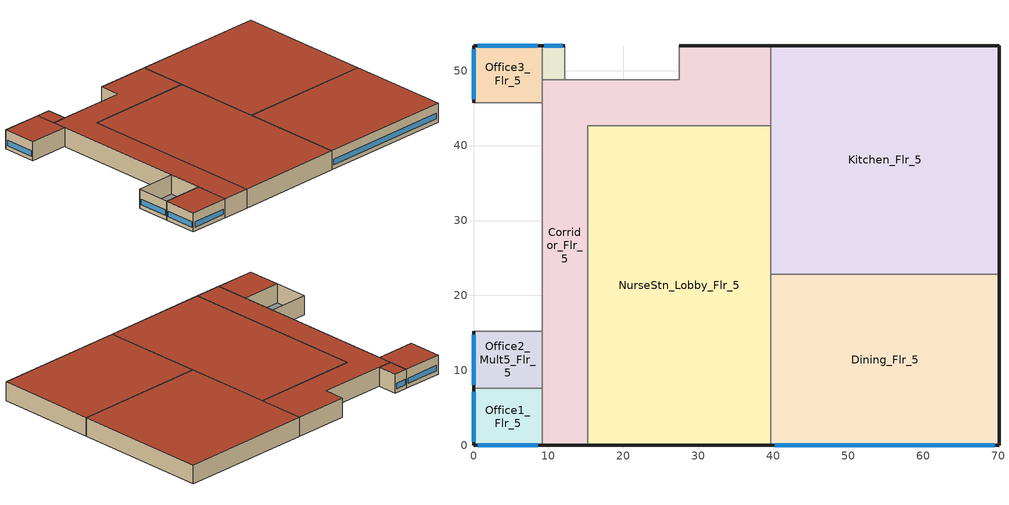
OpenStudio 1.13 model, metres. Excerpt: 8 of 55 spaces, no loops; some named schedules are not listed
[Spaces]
Corridor_Flr_5
 floor adiabatic (Floor Adiabatic construction): 39.62,53.34 39.62,42.67 15.24,42.67 15.24,0 9.14,0 9.14,48.77 27.43,48.77 27.43,53.34 z17.07
 wall outside: 9.14,0 15.24,0 / 39.62,53.34 27.43,53.34 z17.07:21.34
 wall to Kitchen_Flr_5: 39.62,42.67 39.62,53.34 z17.07:21.34
 wall adiabatic (Wall Adiabatic construction): 27.43,53.34 27.43,48.77 9.14,48.77 9.14,0 z17.07:21.34
 wall to NurseStn_Lobby_Flr_5: 15.24,0 15.24,42.67 39.62,42.67 z17.07:21.34
 roof outside: 15.24,0 15.24,42.67 39.62,42.67 39.62,53.34 27.43,53.34 27.43,48.77 9.14,48.77 9.14,0 z21.34
Kitchen_Flr_5
 floor adiabatic (Floor Adiabatic construction): 70.1,53.34 70.1,22.86 39.62,22.86 39.62,53.34 z17.07
 wall outside: 70.1,22.86 70.1,53.34 39.62,53.34 z17.07:21.34
 wall to NurseStn_Lobby_Flr_5: 39.62,42.67 39.62,22.86 z17.07:21.34
 wall to Dining_Flr_5: 39.62,22.86 70.1,22.86 z17.07:21.34
 roof outside: 70.1,22.86 70.1,53.34 39.62,53.34 39.62,22.86 z21.34
NurseStn_Lobby_Flr_5
 floor adiabatic (Floor Adiabatic construction): 39.62,42.67 39.62,0 15.24,0 15.24,42.67 z17.07
 wall outside: 15.24,0 39.62,0 z17.07:21.34
 wall to Dining_Flr_5: 39.62,0 39.62,22.86 z17.07:21.34
 roof outside: 39.62,0 39.62,42.67 15.24,42.67 15.24,0 z21.34
Office1_Flr_5
 floor adiabatic (Floor Adiabatic construction): 9.14,7.62 9.14,0 0,0 0,7.62 z17.07
 wall outside: 0,7.62 0,0 9.14,0 z17.07:21.34
 wall to Office2_Mult5_Flr_5: 9.14,7.62 0,7.62 z17.07:21.34
 wall adiabatic (Wall Adiabatic construction): 9.14,0 9.14,7.62 z17.07:21.34
 window: 0,7.16 0,0.46 / 0.55,0 8.6,0 z17.98:19.2
 roof outside: 9.14,0 9.14,7.62 0,7.62 0,0 z21.34
Office4_Mult6_Flr_5
 floor adiabatic (Floor Adiabatic construction): 12.19,53.34 12.19,48.77 9.14,48.77 9.14,53.34 z17.07
 wall outside: 12.19,53.34 9.14,53.34 z17.07:21.34
 wall adiabatic (Wall Adiabatic construction): 9.14,53.34 9.14,48.77 12.19,48.77 12.19,53.34 z17.07:21.34
 window: 11.88,53.34 9.45,53.34 z17.98:19.2
 roof outside: 12.19,48.77 12.19,53.34 9.14,53.34 9.14,48.77 z21.34
Office3_Flr_5
 floor adiabatic (Floor Adiabatic construction): 9.14,53.34 9.14,45.72 0,45.72 0,53.34 z17.07
 wall outside: 9.14,53.34 0,53.34 0,45.72 z17.07:21.34
 wall adiabatic (Wall Adiabatic construction): 0,45.72 9.14,45.72 9.14,53.34 z17.07:21.34
 window: 0,52.88 0,46.18 / 8.6,53.34 0.55,53.34 z17.98:19.2
 roof outside: 9.14,45.72 9.14,53.34 0,53.34 0,45.72 z21.34
Office2_Mult5_Flr_5
 floor adiabatic (Floor Adiabatic construction): 9.14,15.24 9.14,7.62 0,7.62 0,15.24 z17.07
 wall outside: 0,15.24 0,7.62 z17.07:21.34
 wall adiabatic (Wall Adiabatic construction): 9.14,7.62 9.14,15.24 0,15.24 z17.07:21.34
 window: 0,14.78 0,8.08 z17.98:19.2
Dining_Flr_5
 floor adiabatic (Floor Adiabatic construction): 70.1,22.86 70.1,0 39.62,0 39.62,22.86 z17.07
 wall outside: 39.62,0 70.1,0 70.1,22.86 z17.07:21.34
 window: 40.2,0 69.53,0 z17.98:19.2
 roof outside: 70.1,0 70.1,22.86 39.62,22.86 39.62,0 z21.34
[ClimateZones]
Climate Zone Institution Name 1=ASHRAE; Climate Zone Document Name 1=ANSI/ASHRAE Standard 169; Climate Zone Document Year 1=2006; Climate Zone Value 1=2A; Climate Zone Institution Name 2=CEC; Climate Zone Document Name 2=California Climate Zone Descriptions; Climate Zone Document Year 2=1995
[Building]
90.1-2010-Hospital-ASHRAE 169-2006-2A created: 2016-10-07 15:53:10 -0600: Default Construction Set=90.1-2010 - Hospital - ASHRAE 169-2006-2A; Standards Building Type=Hospital
[Site]
Houston Bush Intercontinental_TX_USA: Latitude {deg}=30; Longitude {deg}=-95.37; Time Zone {hr}=-6; Elevation {m}=29; Terrain=City
[Site:GroundTemperature:BuildingSurface]
19.527, 19.502, 19.536, 19.598, 20.002, 21.64, 22.225, 22.375, 21.449, 20.121, 19.802, 19.633
[Site:WaterMainsTemperature]
Calculation Method=Correlation; Annual Average Outdoor Air Temperature {C}=20.3167; Maximum Difference In Monthly Average Outdoor Air Temperatures {deltaC}=17.8
[SizingPeriod:DesignDay] Barometric Pressure {Pa}=100977; Sky Clearness=0; Rain Indicator=0; Snow Indicator=0; Day of Month=21; Daylight Saving Time Indicator=0; Humidity Indicating Type=Wetbulb; Dry-Bulb Temperature Range Modifier Type=DefaultMultipliers
Name | Maximum Dry-Bulb Temperature {C} | Daily Dry-Bulb Temperature Range {deltaC} | Humidity Indicating Conditions at Maximum Dry-Bulb | Wind Speed {m/s} | Wind Direction {deg} | Month | Day Type | Solar Model Indicator | ASHRAE Taub | ASHRAE Taud
Houston Bush Intercontinental Ann Htg 99.6% Condns DB | -1.6 | 0 | -1.6 | 2.8 | 0 | 1 | WinterDesignDay | ASHRAEClearSky
Houston Bush Intercontinental Ann Clg .4% Condns DB=>MWB | 36 | 10.1 | 24.8 | 3.5 | 170 | 7 | SummerDesignDay | ASHRAETau | 0.499 | 1.97
[Material:NoMass] Thermal Absorptance=0.9; Solar Absorptance=0.7
Name | Roughness | Thermal Resistance {m2-K/W} | Visible Absorptance
CP02 CARPET PAD | VeryRough | 0.21648 | 0.8
Nonres_Floor_Insulation | MediumSmooth | 2.88292 | 0.7
Typical Insulation R-6.78 | Smooth | 1.19347 | 0.7
Typical Carpet Pad | Smooth | 0.21648 | 0.8
Typical Insulation R-4.23 | Smooth | 0.745657 | 0.7
Typical Insulation R-19.72 | Smooth | 3.4722 | 0.7
Typical Insulation R-0.58 | Smooth | 0.101875 | 0.7
Typical Insulation R-8.93 | Smooth | 1.57183 | 0.7
[Material]
Name | Roughness | Thickness {m} | Conductivity {W/m-K} | Density {kg/m3} | Specific Heat {J/kg-K} | Thermal Absorptance | Solar Absorptance | Visible Absorptance
100mm Normalweight concrete floor | MediumSmooth | 0.1016 | 2.31 | 2322 | 832
G01 13mm gypsum board | Smooth | 0.0127 | 0.16 | 800 | 1090 | 0.9 | 0.7 | 0.5
4 in. Normalweight Concrete Floor | MediumRough | 0.1016 | 2.31 | 2322 | 832 | 0.9 | 0.7 | 0.7
1IN Stucco | Smooth | 0.0253 | 0.6918 | 1858 | 837 | 0.9 | 0.7 | 0.92
8IN CONCRETE HW RefBldg | Rough | 0.2032 | 1.311 | 2240 | 836.8 | 0.9 | 0.7 | 0.7
1/2IN Gypsum | Smooth | 0.0127 | 0.16 | 784.9 | 830 | 0.9 | 0.4 | 0.4
Roof Membrane - Highly Reflective | VeryRough | 0.0095 | 0.16 | 1121.29 | 1460 | 0.75 | 0.45 | 0.7
Metal Roof Surface; F08 Metal surface | Smooth | 0.0008 | 45.28 | 7824 | 500 | 0.9 | 0.7 | 0.7
6 in. Normalweight Concrete Floor | MediumRough | 0.1524 | 2.31 | 2322 | 832 | 0.9 | 0.7 | 0.7
8 in. Concrete Block Basement Wall | MediumRough | 0.2032 | 1.326 | 1842 | 912 | 0.9 | 0.7 | 0.7
G05 25mm wood | MediumSmooth | 0.0254 | 0.15 | 608 | 1630 | 0.9 | 0.5 | 0.5
Std Wood 6inch | MediumSmooth | 0.15 | 0.12 | 540 | 1210 | 0.9 | 0.7 | 0.7
[Construction]
Floor Adiabatic construction: CP02 CARPET PAD, 100mm Normalweight concrete floor, Nonres_Floor_Insulation
Wall Adiabatic construction; Typical Interior Wall: G01 13mm gypsum board, G01 13mm gypsum board
Typical Insulated Exterior Mass Floor R-9.35: Typical Insulation R-6.78, 4 in. Normalweight Concrete Floor, Typical Carpet Pad
Typical Insulated Exterior Mass Wall R-6.62: 1IN Stucco, 8IN CONCRETE HW RefBldg, Typical Insulation R-4.23, 1/2IN Gypsum
Typical IEAD Roof - Highly Reflective R-20.83: Roof Membrane - Highly Reflective, Typical Insulation R-19.72, Metal Roof Surface
Typical Interior Floor: 100mm Normalweight concrete floor, CP02 CARPET PAD
Typical Interior Ceiling: CP02 CARPET PAD, 100mm Normalweight concrete floor
Typical Insulated Carpeted 6in Slab Floor: 6 in. Normalweight Concrete Floor, Typical Carpet Pad
Typical Insulated Basement Mass Wall: 8 in. Concrete Block Basement Wall
U 0.72 SHGC 0.25 Sgl Ref-B-M Tint 6mm: REF B TINT MID 6MM
Typical Insulated Metal Door R-1.43: F08 Metal surface, Typical Insulation R-0.58
Typical Overhead Door: Typical Insulation R-8.93
U 1.98 SHGC 0.36 Sgl Ref-B-H Clr 6mm: REF B CLEAR HI 6MM
Typical Interior Window: Clear 3mm
Typical Interior Door; Typical Interior Partition: G05 25mm wood
InteriorFurnishings: Std Wood 6inch
[DefaultConstructionSet]
90.1-2010 - Hospital - ASHRAE 169-2006-2A: Default Exterior Surface Constructions=Default Surface Constructions 1; Default Interior Surface Constructions=Default Surface Constructions 2; Default Ground Contact Surface Constructions=Default Surface Constructions 3; Default Exterior SubSurface Constructions=Default Sub Surface Constructions 1; Default Interior SubSurface Constructions=Default Sub Surface Constructions 2; Interior Partition Construction=Typical Interior Partition
[DefaultSurfaceConstructions]
Name | Floor Construction | Wall Construction | Roof Ceiling Construction
Default Surface Constructions 1 | Typical Insulated Exterior Mass Floor R-9.35 | Typical Insulated Exterior Mass Wall R-6.62 | Typical IEAD Roof - Highly Reflective R-20.83
Default Surface Constructions 2 | Typical Interior Floor | Typical Interior Wall | Typical Interior Ceiling
Default Surface Constructions 3 | Typical Insulated Carpeted 6in Slab Floor | Typical Insulated Basement Mass Wall
[DefaultSubSurfaceConstructions]
Name | Fixed Window Construction | Operable Window Construction | Door Construction | Overhead Door Construction | Skylight Construction | Tubular Daylight Dome Construction | Tubular Daylight Diffuser Construction
Default Sub Surface Constructions 1 | U 0.72 SHGC 0.25 Sgl Ref-B-M Tint 6mm | U 0.72 SHGC 0.25 Sgl Ref-B-M Tint 6mm | Typical Insulated Metal Door R-1.43 | Typical Overhead Door | U 1.98 SHGC 0.36 Sgl Ref-B-H Clr 6mm | Typical Interior Window | Typical Interior Window
Default Sub Surface Constructions 2 | Typical Interior Window | Typical Interior Window | Typical Interior Door
[WindowMaterial:Glazing] Optical Data Type=SpectralAverage; Infrared Transmittance at Normal Incidence=0; Front Side Infrared Hemispherical Emissivity=0.84; Conductivity {W/m-K}=0.9; Dirt Correction Factor for Solar and Visible Transmittance=1; Solar Diffusing=No
Name | Thickness {m} | Solar Transmittance at Normal Incidence | Front Side Solar Reflectance at Normal Incidence | Back Side Solar Reflectance at Normal Incidence | Visible Transmittance at Normal Incidence | Front Side Visible Reflectance at Normal Incidence | Back Side Visible Reflectance at Normal Incidence | Back Side Infrared Hemispherical Emissivity
REF B TINT MID 6MM | 0.006 | 0.1 | 0.11 | 0.41 | 0.13 | 0.1 | 0.32 | 0.45
REF B CLEAR HI 6MM | 0.006 | 0.24 | 0.16 | 0.32 | 0.3 | 0.16 | 0.29 | 0.6
Clear 3mm | 0.003 | 0.837 | 0.075 | 0.075 | 0.898 | 0.081 | 0.081 | 0.84
[Space] Part of Total Floor Area=Yes
Name | Space Type | Thermal Zone
Office1_Flr_5 | Hospital Office | Office1_Flr_5 ZN
Corridor_Flr_5 | Hospital Corridor | Corridor_Flr_5 ZN
Kitchen_Flr_5 | Hospital Kitchen | Kitchen_Flr_5 ZN
Office3_Flr_5 | Hospital Office | Office3_Flr_5 ZN
Office2_Mult5_Flr_5 | Hospital Office | Office2_Mult5_Flr_5 ZN
NurseStn_Lobby_Flr_5 | Hospital NurseStn | NurseStn_Lobby_Flr_5 ZN
Office4_Mult6_Flr_5 | Hospital Office | Office4_Mult6_Flr_5 ZN
Dining_Flr_5 | Hospital Dining | Dining_Flr_5 ZN
[SpaceType] Standards Building Type=Hospital
Name | Default Schedule Set | Design Specification Outdoor Air Object | Standards Space Type
Hospital Corridor | Hospital Corridor Schedule Set | Hospital Corridor Ventilation | Corridor
Hospital Dining | Hospital Dining Schedule Set | Hospital Dining Ventilation | Dining
Hospital Kitchen | Hospital Kitchen Schedule Set | Hospital Kitchen Ventilation | Kitchen
Hospital NurseStn | Hospital NurseStn Schedule Set | Hospital NurseStn Ventilation | NurseStn
Hospital Office | Hospital Office Schedule Set | Hospital Office Ventilation | Office
[People:Definition] Number of People Calculation Method=People/Area; Fraction Radiant=0.3
Name | People per Space Floor Area {person/m2}
Hospital Corridor People Definition | 0.0107639
Hospital Dining People Definition | 0.107639
Hospital Kitchen People Definition | 0.0538196
Hospital NurseStn People Definition | 0.014316
Hospital Office People Definition | 0.0753474
[People] Work Efficiency Schedule=Work Efficiency Schedule; Clothing Insulation Schedule=Clothing Schedule; Air Velocity Schedule=Air Velocity Schedule
Name | People Definition | Space or SpaceType
Hospital Corridor People | Hospital Corridor People Definition | Hospital Corridor
Hospital Dining People | Hospital Dining People Definition | Hospital Dining
Hospital Kitchen People | Hospital Kitchen People Definition | Hospital Kitchen
Hospital NurseStn People | Hospital NurseStn People Definition | Hospital NurseStn
Hospital Office People | Hospital Office People Definition | Hospital Office
[Lights:Definition] Design Level Calculation Method=Watts/Area; Fraction Radiant=0.7; Fraction Visible=0.2
Name | Watts per Space Floor Area {W/m2}
Hospital Corridor Lights Definition | 9.57988
Hospital Dining Lights Definition | 6.99654
Hospital Kitchen Lights Definition | 10.6563
Hospital NurseStn Lights Definition | 9.3646
Hospital Office Lights Definition | 10.7639
[Lights]
Name | Lights Definition | Space or SpaceType
Hospital Corridor Lights | Hospital Corridor Lights Definition | Hospital Corridor
Hospital Dining Lights | Hospital Dining Lights Definition | Hospital Dining
Hospital Kitchen Lights | Hospital Kitchen Lights Definition | Hospital Kitchen
Hospital NurseStn Lights | Hospital NurseStn Lights Definition | Hospital NurseStn
Hospital Office Lights | Hospital Office Lights Definition | Hospital Office
[ElectricEquipment:Definition] Design Level Calculation Method=Watts/Area; Fraction Radiant=0.5
Name | Watts per Space Floor Area {W/m2}
Hospital Dining Elec Equip Definition; Hospital Office Elec Equip Definition | 10.7639
Hospital Kitchen Elec Equip Definition | 80.7293
Hospital NurseStn Elec Equip Definition | 11.1945
[ElectricEquipment]
Name | Electric Equipment Definition | Space or SpaceType
Hospital Dining Elec Equip | Hospital Dining Elec Equip Definition | Hospital Dining
Hospital Kitchen Elec Equip | Hospital Kitchen Elec Equip Definition | Hospital Kitchen
Hospital NurseStn Elec Equip | Hospital NurseStn Elec Equip Definition | Hospital NurseStn
Hospital Office Elec Equip | Hospital Office Elec Equip Definition | Hospital Office
[DesignSpecification:OutdoorAir] Outdoor Air Method=Sum
Name | Outdoor Air Flow per Floor Area {m3/s-m2} | Outdoor Air Flow per Person {m3/s-person} | Outdoor Air Flow Rate {m3/s}
Hospital Corridor Ventilation | 0.0003048
Hospital Dining Ventilation | 0.0009144 | 0.00353961
Hospital Kitchen Ventilation | 0 | 0 | 3.398
Hospital NurseStn Ventilation; Hospital Office Ventilation | 0.0003048 | 0.00235974
[DefaultScheduleSet] People Activity Level Schedule=Hospital ACTIVITY_SCH; Infiltration Schedule=Hospital INFIL_SCH_PNNL
Name | Number of People Schedule | Lighting Schedule | Electric Equipment Schedule | Gas Equipment Schedule
Hospital Corridor Schedule Set | Hospital BLDG_OCC_EXTD_SCH | Hospital BLDG_LIGHT_CORRIDOR_SCH | Hospital BLDG_EQUIP_SCH
Hospital Dining Schedule Set | Hospital BLDG_OCC_EXTD_SCH | Hospital BLDG_LIGHT_SCH | Hospital BLDG_EQUIP_EXTD_SCH
Hospital Kitchen Schedule Set | Hospital BLDG_OCC_EXTD_SCH | Hospital BLDG_LIGHT_SCH | Hospital BLDG_EQUIP_EXTD_SCH | Hospital BLDG_EQUIP_SCH
Hospital NurseStn Schedule Set | Hospital BLDG_OCC_EXTD_SCH | Hospital BLDG_LIGHT_NURSEFLR234_SCH | Hospital BLDG_EQUIP_SCH
Hospital Office Schedule Set | Hospital BLDG_OCC_SCH | Hospital BLDG_LIGHT_OFFICE_SCH | Hospital BLDG_EQUIP_SCH
[ThermostatSetpoint:DualSetpoint] Heating Setpoint Temperature Schedule=Hospital HTGSETP_SCH; Cooling Setpoint Temperature Schedule=Hospital CLGSETP_SCH
Hospital Kitchen Thermostat 1; Hospital Dining Thermostat 1; Hospital NurseStn Thermostat 3; Hospital Office Thermostat 2; Hospital Corridor Thermostat 5; Hospital Office Thermostat 3; Hospital Office Thermostat 4; Hospital Office Thermostat 5
[GasEquipment:Definition]
Hospital Kitchen Gas Equip Definition: Design Level Calculation Method=Watts/Area; Watts per Space Floor Area {W/m2}=161.389; Fraction Radiant=0.5
[GasEquipment]
Hospital Kitchen Gas Equip: Gas Equipment Definition=Hospital Kitchen Gas Equip Definition; Space or SpaceType=Hospital Kitchen
[SpaceInfiltration:DesignFlowRate] Schedule=Hospital INFIL_SCH_PNNL; Design Flow Rate Calculation Method=Flow/ExteriorArea; Constant Term Coefficient=0; Temperature Term Coefficient=0; Velocity Term Coefficient=0.224; Velocity Squared Term Coefficient=0
Name | Space or SpaceType | Flow per Exterior Surface Area {m3/s-m2}
Corridor_Flr_5 Infiltration | Corridor_Flr_5 | 7.66904e-05
Dining_Flr_5 Infiltration | Dining_Flr_5 | 0.000140274
Kitchen_Flr_5 Infiltration | Kitchen_Flr_5 | 0.000124619
NurseStn_Lobby_Flr_5 Infiltration | NurseStn_Lobby_Flr_5 | 5.17915e-05
Office1_Flr_5 Infiltration | Office1_Flr_5 | 0.00028855
Office2_Mult5_Flr_5 Infiltration | Office2_Mult5_Flr_5 | 0.000569253
Office3_Flr_5 Infiltration | Office3_Flr_5 | 0.000288571
Office4_Mult6_Flr_5 Infiltration | Office4_Mult6_Flr_5 | 0.000275003
[InternalMass:Definition]
Internal Mass Definition 1: Construction=InteriorFurnishings; Design Level Calculation Method=SurfaceArea/Area; Surface Area per Space Floor Area=2
[InternalMass] Internal Mass Definition=Internal Mass Definition 1
Name | Space or SpaceType
Dining_Flr_5 Mass | Dining_Flr_5
NurseStn_Lobby_Flr_5 Mass | NurseStn_Lobby_Flr_5
Office1_Flr_5 Mass | Office1_Flr_5
Office2_Mult5_Flr_5 Mass | Office2_Mult5_Flr_5
Office3_Flr_5 Mass | Office3_Flr_5
Office4_Mult6_Flr_5 Mass | Office4_Mult6_Flr_5
Corridor_Flr_5 Mass | Corridor_Flr_5
Kitchen_Flr_5 Mass; Kitchen_Flr_5 Mass 1; Kitchen_Flr_5 Mass 2; Kitchen_Flr_5 Mass 3 | Kitchen_Flr_5
[ThermalZone] Use Ideal Air Loads=No
Name | Thermostat | Multiplier
Kitchen_Flr_5 ZN | Hospital Kitchen Thermostat 1
Dining_Flr_5 ZN | Hospital Dining Thermostat 1
NurseStn_Lobby_Flr_5 ZN | Hospital NurseStn Thermostat 3
Office1_Flr_5 ZN | Hospital Office Thermostat 2
Corridor_Flr_5 ZN | Hospital Corridor Thermostat 5
Office4_Mult6_Flr_5 ZN | Hospital Office Thermostat 3 | 6
Office2_Mult5_Flr_5 ZN | Hospital Office Thermostat 4 | 5
Office3_Flr_5 ZN | Hospital Office Thermostat 5
[Exterior:Lights:Definition]
Name | Design Level {W}
NonDimming Exterior Lights Def | 13088
Fuel equipment 1 Def | 162963
Fuel equipment 2 Def | 847.2
[Exterior:Lights]
Name | Exterior Lights Definition | Schedule | Control Option
NonDimming Exterior Lights Def | NonDimming Exterior Lights Def | Hospital Exterior_Lgt_ALWAYS_ON | AstronomicalClock
Fuel equipment 1 | Fuel equipment 1 Def | Hospital BLDG_ELEVATORS | ScheduleNameOnly
Fuel equipment 2 | Fuel equipment 2 Def | Hospital ELEV_LIGHT_FAN_SCH_ADD_DF | ScheduleNameOnly
[Schedule:Ruleset]
Name | Default Day Schedule | Summer Design Day Schedule | Winter Design Day Schedule
Clothing Schedule | Clothing Schedule Default Winter Clothes
Air Velocity Schedule | Air Velocity Schedule Default
Work Efficiency Schedule | Work Efficiency Schedule Default
Hospital BLDG_OCC_SCH | Hospital BLDG_OCC_SCH Default | Hospital BLDG_OCC_SCH Summer Design Day | Hospital BLDG_OCC_SCH Winter Design Day
Hospital ACTIVITY_SCH | Hospital ACTIVITY_SCH Default | Hospital ACTIVITY_SCH Summer Design Day | Hospital ACTIVITY_SCH Winter Design Day
Hospital BLDG_EQUIP_SCH | Hospital BLDG_EQUIP_SCH Default | Hospital BLDG_EQUIP_SCH Summer Design Day | Hospital BLDG_EQUIP_SCH Winter Design Day
Hospital INFIL_SCH_PNNL | Hospital INFIL_SCH_PNNL Default | Hospital INFIL_SCH_PNNL Summer Design Day | Hospital INFIL_SCH_PNNL Winter Design Day
Hospital HTGSETP_SCH | Hospital HTGSETP_SCH Default | Hospital HTGSETP_SCH Summer Design Day | Hospital HTGSETP_SCH Winter Design Day
Hospital CLGSETP_SCH | Hospital CLGSETP_SCH Default | Hospital CLGSETP_SCH Summer Design Day | Hospital CLGSETP_SCH Winter Design Day
Hospital BLDG_OCC_EXTD_SCH | Hospital BLDG_OCC_EXTD_SCH Default | Hospital BLDG_OCC_EXTD_SCH Summer Design Day | Hospital BLDG_OCC_EXTD_SCH Winter Design Day
Hospital BLDG_LIGHT_CORRIDOR_SCH | Hospital BLDG_LIGHT_CORRIDOR_SCH Default | Hospital BLDG_LIGHT_CORRIDOR_SCH Summer Design Day | Hospital BLDG_LIGHT_CORRIDOR_SCH Winter Design Day
Hospital BLDG_LIGHT_SCH | Hospital BLDG_LIGHT_SCH Default | Hospital BLDG_LIGHT_SCH Summer Design Day | Hospital BLDG_LIGHT_SCH Winter Design Day
Hospital BLDG_EQUIP_EXTD_SCH | Hospital BLDG_EQUIP_EXTD_SCH Default | Hospital BLDG_EQUIP_EXTD_SCH Summer Design Day | Hospital BLDG_EQUIP_EXTD_SCH Winter Design Day
Hospital BLDG_LIGHT_NURSEFLR234_SCH | Hospital BLDG_LIGHT_NURSEFLR234_SCH Default | Hospital BLDG_LIGHT_NURSEFLR234_SCH Summer Design Day | Hospital BLDG_LIGHT_NURSEFLR234_SCH Winter Design Day
Hospital BLDG_LIGHT_OFFICE_SCH | Hospital BLDG_LIGHT_OFFICE_SCH Default | Hospital BLDG_LIGHT_OFFICE_SCH Summer Design Day | Hospital BLDG_LIGHT_OFFICE_SCH Winter Design Day
Hospital Exterior_Lgt_ALWAYS_ON | Hospital Exterior_Lgt_ALWAYS_ON Default | Hospital Exterior_Lgt_ALWAYS_ON Summer Design Day | Hospital Exterior_Lgt_ALWAYS_ON Winter Design Day
Hospital BLDG_ELEVATORS | Hospital BLDG_ELEVATORS Default | Hospital BLDG_ELEVATORS Summer Design Day | Hospital BLDG_ELEVATORS Winter Design Day
Hospital ELEV_LIGHT_FAN_SCH_ADD_DF | Hospital ELEV_LIGHT_FAN_SCH_ADD_DF Default | Hospital ELEV_LIGHT_FAN_SCH_ADD_DF Summer Design Day | Hospital ELEV_LIGHT_FAN_SCH_ADD_DF Winter Design Day
[Schedule:Day]
Hospital ACTIVITY_SCH Default; Hospital ACTIVITY_SCH Winter Design Day; Hospital ACTIVITY_SCH Summer Design Day: 24, 0, 120
Hospital INFIL_SCH_PNNL Default; Hospital INFIL_SCH_PNNL Winter Design Day; Hospital INFIL_SCH_PNNL Summer Design Day: 24, 0, 0.25
Hospital HTGSETP_SCH Default; Hospital HTGSETP_SCH Winter Design Day; Hospital HTGSETP_SCH Summer Design Day: 24, 0, 21
Hospital CLGSETP_SCH Default; Hospital CLGSETP_SCH Winter Design Day; Hospital CLGSETP_SCH Summer Design Day: 24, 0, 24
Hospital BLDG_OCC_EXTD_SCH Default: 8, 0, 0.4, 16, 0, 0.6, 24, 0, 0.4
Hospital BLDG_OCC_EXTD_SCH Summer Design Day; Hospital BLDG_LIGHT_SCH Summer Design Day; Hospital Exterior_Lgt_ALWAYS_ON Default; Hospital Exterior_Lgt_ALWAYS_ON Winter Design Day; Hospital Exterior_Lgt_ALWAYS_ON Summer Design Day; Hospital BLDG_ELEVATORS Summer Design Day; Hospital ELEV_LIGHT_FAN_SCH_ADD_DF Summer Design Day: 24, 0, 1
Hospital BLDG_OCC_EXTD_SCH Winter Design Day; Hospital BLDG_LIGHT_SCH Winter Design Day: 24, 0, 0
Hospital BLDG_LIGHT_SCH Default: 8, 0, 0.05, 16, 0, 0.1, 24, 0, 0.05
Hospital BLDG_ELEVATORS Default; Hospital ELEV_LIGHT_FAN_SCH_ADD_DF Default: 8, 0, 0.2, 16, 0, 0.4, 24, 0, 0.2
Hospital BLDG_ELEVATORS Winter Design Day; Hospital ELEV_LIGHT_FAN_SCH_ADD_DF Winter Design Day: 24, 0, 0.2
[Schedule:Rule] Date Specification Type=DateRange; Start Month=1; Start Day=1; End Month=12; End Day=31
Name | Schedule Ruleset | Rule Order | Day Schedule | Apply Monday | Apply Tuesday | Apply Wednesday | Apply Thursday | Apply Friday | Apply Saturday
Schedule Rule 8 | Hospital INFIL_SCH_PNNL | 0 | Hospital INFIL_SCH_PNNL Default|WntrDsn|SmrDsn|Sat|Wkdy Day | Yes | Yes | Yes | Yes | Yes | Yes
Schedule Rule 9 | Hospital BLDG_OCC_EXTD_SCH | 1 | Hospital BLDG_OCC_EXTD_SCH Sat Day |  |  |  |  |  | Yes
Schedule Rule 10 | Hospital BLDG_OCC_EXTD_SCH | 0 | Hospital BLDG_OCC_EXTD_SCH Wkdy Day | Yes | Yes | Yes | Yes | Yes
Schedule Rule 13 | Hospital BLDG_LIGHT_SCH | 1 | Hospital BLDG_LIGHT_SCH Sat Day |  |  |  |  |  | Yes
Schedule Rule 35 | Hospital BLDG_ELEVATORS | 1 | Hospital BLDG_ELEVATORS Sat Day |  |  |  |  |  | Yes
Schedule Rule 36 | Hospital BLDG_ELEVATORS | 0 | Hospital BLDG_ELEVATORS Wkdy Day | Yes | Yes | Yes | Yes | Yes
Schedule Rule 37 | Hospital ELEV_LIGHT_FAN_SCH_ADD_DF | 1 | Hospital ELEV_LIGHT_FAN_SCH_ADD_DF Sat Day |  |  |  |  |  | Yes
Schedule Rule 38 | Hospital ELEV_LIGHT_FAN_SCH_ADD_DF | 0 | Hospital ELEV_LIGHT_FAN_SCH_ADD_DF Wkdy Day | Yes | Yes | Yes | Yes | Yes
